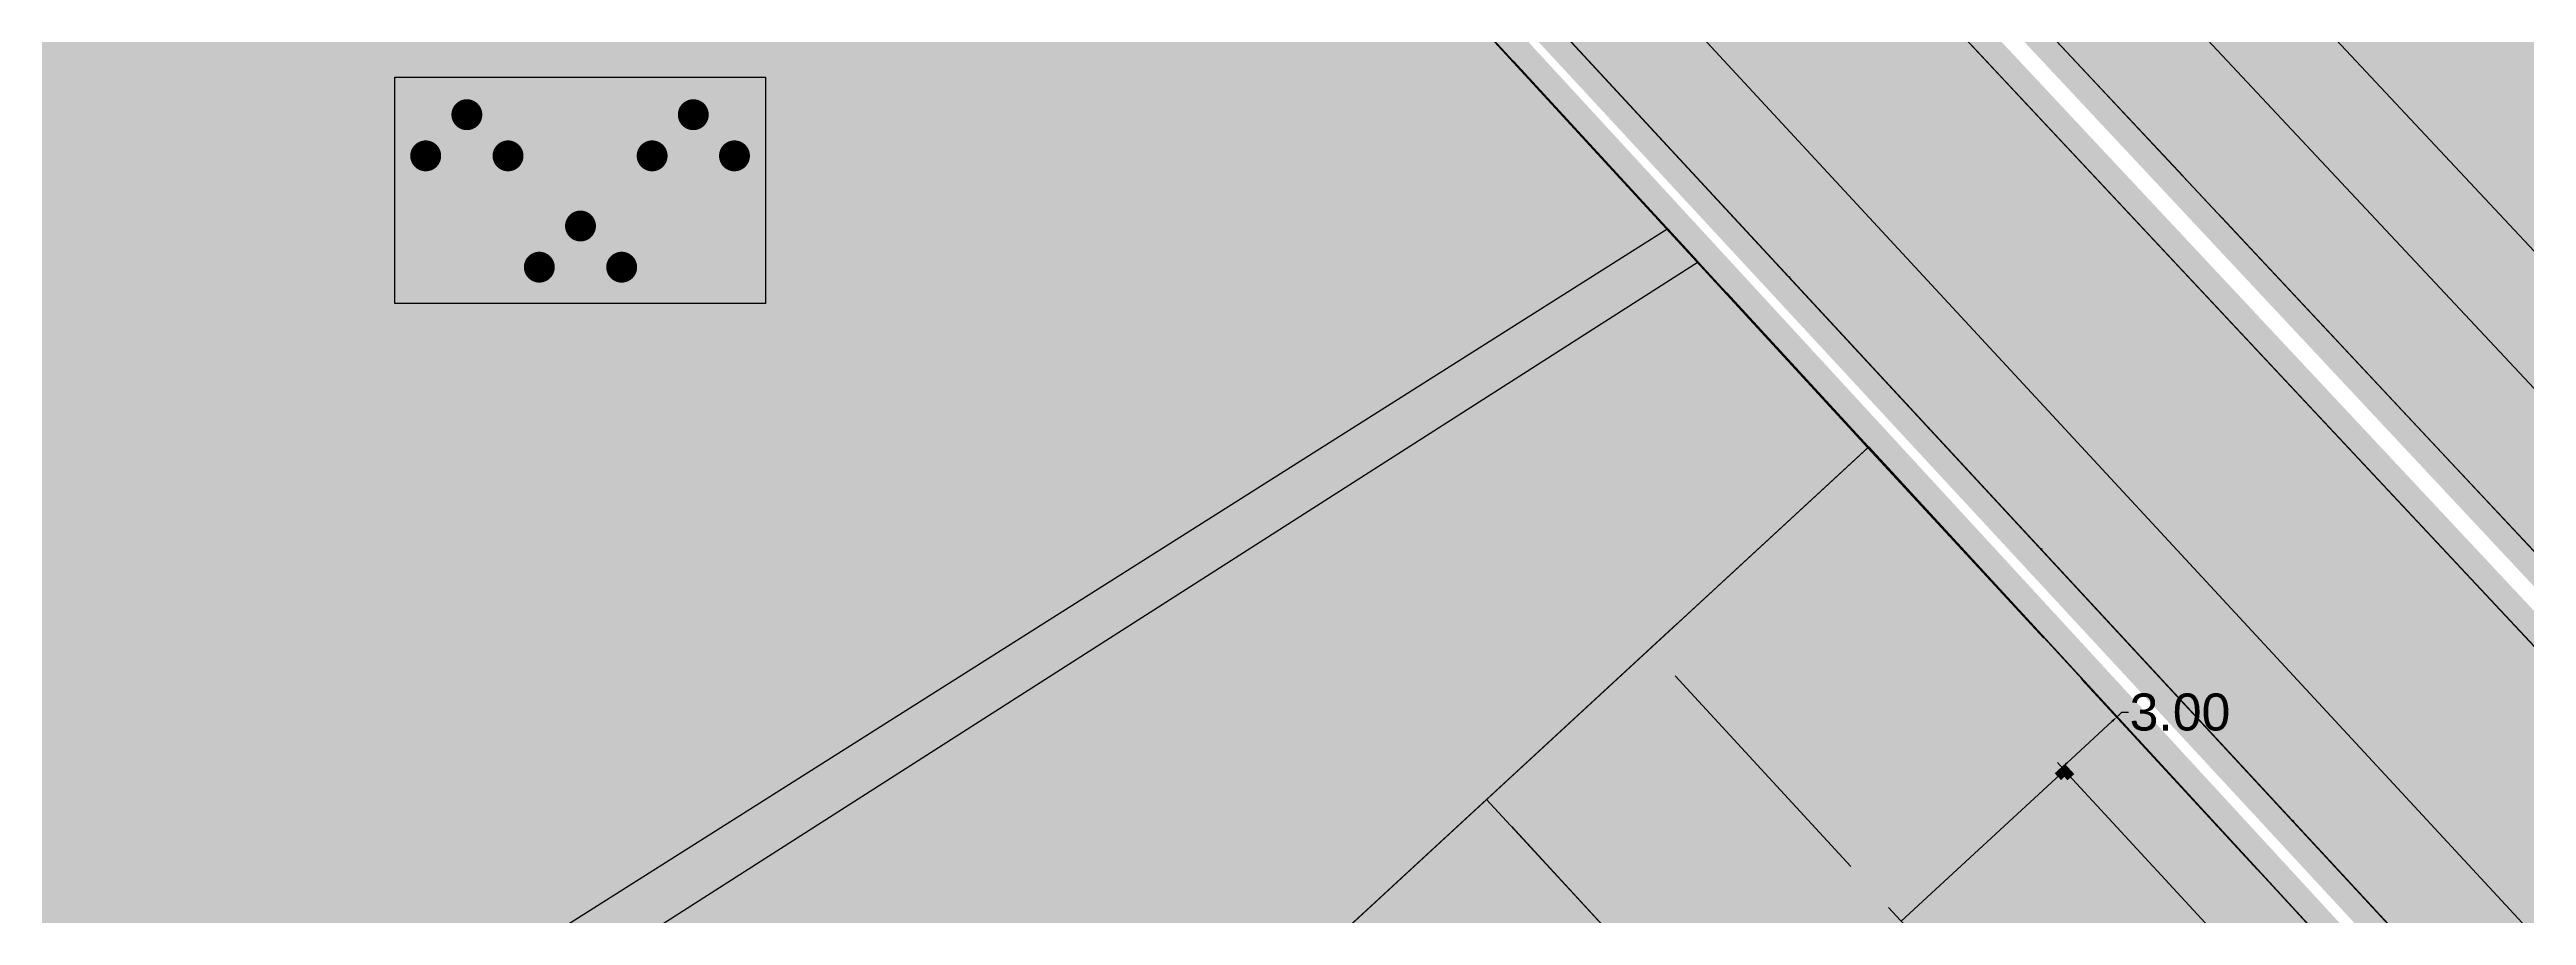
# Model space of a CAD drawing. Header units: metres. Extents: x 362096 to 727297, y 5619965 to 11243182.
# Drawn here: x 363450.4 to 363517.2, y 5621536.1 to 5621559.5 of the extents above; entities that cross this region are included whole.
import ezdxf

# ---------------------------------------------------------------- set-up
doc = ezdxf.new("R2010")
doc.units = ezdxf.units.M
doc.header["$MEASUREMENT"] = 0
doc.linetypes.add('BAUGRENZE2', pattern=[10.25, 3.5, -1, 3.5, -1, 0.25, -1])
doc.linetypes.add('GELTUNGSBEREICH', pattern=[8.5, 7, -1.5])
doc.layers.get('0').update_dxf_attribs({"color": 252})
for name, color, linetype in [('ALLGEMEINE-WOHNGEBIETE_FA', 11, 'Continuous'), ('BAUGRENZE_FA', 150, 'Continuous'), ('BAUGRENZE_GL', 7, 'Continuous'), ('GRÜNFLÄCHE_B', 7, 'Continuous'), ('GRÜNFLÄCHE_ÖFFENTLICH_FA', 81, 'Continuous'), ('MAJOR ROAD', 255, 'Continuous'), ('MULTI STOREY BUILDING', 255, 'Continuous'), ('PLOT BOUNDARIES', 80, 'GELTUNGSBEREICH'), ('PZV_BLOCKHINTERGRUND', 254, 'Continuous'), ('RESIDENTIAL ROAD', 250, 'Continuous'), ('ROW HOUSES', 255, 'Continuous'), ('SEMI-DETACHED HOUSE', 255, 'Continuous'), ('STRASSENBEGRENZUNG_FA', 72, 'Continuous'), ('STRASSENBEGRENZUNG_GL', 7, 'Continuous'), ('STRASSENVERKEHRSFLÄCHE_FA', 40, 'Continuous'), ('UMGR_ALLGEMEINE-WOHNGEBIETE', 7, 'Continuous'), ('UMGR_GRÜNFLÄCHE_ÖFFENTLICH', 7, 'Continuous'), ('UMGR_STRASSENVERKEHRSFLÄCHE', 7, 'Continuous'), ('WALKWAY', 255, 'Continuous')]:
    doc.layers.add(name, color=color, linetype=linetype)
doc.layers.get('0').off()
doc.layers.get('0').freeze()
doc.styles.get("Standard").update_dxf_attribs({"font": 'arial.ttf', "height": 1})
doc.dimstyles.get("Standard").update_dxf_attribs({"dimtxt": 0.18, "dimasz": 0.18, "dimexe": 0.18, "dimexo": 0.0625, "dimgap": 0.09, "dimtad": 0, "dimtih": 1, "dimtoh": 1, "dimdec": 4, "dimzin": 0, "dimdsep": 46, "dimtxsty": 'Standard', "dimcen": 0.09, "dimadec": 0, "dimazin": 0, "dimtfac": 1, "dimtdec": 4, "dimtofl": 0, "dimtmove": 0, "dimatfit": 3, "dimfxl": 1, "dimtolj": 1, "dimtzin": 0, "dimarcsym": 0})

# ---------------------------------------------------------------- blocks, each defined once
blk = doc.blocks.new('PZV09C')
at = {"layer": 'PZV_BLOCKHINTERGRUND'}
blk.add_hatch(color=256, dxfattribs=at).paths.add_polyline_path([(-5.001, 3.056), (4.999, 3.056), (4.999, -3.056), (-5.001, -3.056)])
at = {"color": 0}
blk.add_lwpolyline([(-5.001, 3.056), (4.999, 3.056), (4.999, -3.056), (-5.001, -3.056)], close=True, dxfattribs=at)
at = {"color": 0, "const_width": 0.417}
for points in [[(-3.265, 2.043, 1), (-2.848, 2.043, 1)], [(2.846, 2.043, 1), (3.263, 2.043, 1)], [(-4.376, 0.932, 1), (-3.959, 0.932, 1)], [(-2.154, 0.932, 1), (-1.737, 0.932, 1)], [(1.735, 0.932, 1), (2.152, 0.932, 1)], [(3.957, 0.932, 1), (4.374, 0.932, 1)], [(-0.198, -0.961, 1), (0.218, -0.961, 1)], [(-1.309, -2.072, 1), (-0.893, -2.072, 1)], [(0.913, -2.072, 1), (1.33, -2.072, 1)]]:
    blk.add_lwpolyline(points, format="xyb", close=True, dxfattribs=at)
for points in [[(-3.227, 2.1), (-3.227, 2.1), (-3.227, 2.1), (-3.227, 2.1)], [(-3.227, 2.1), (-3.227, 2.1), (-3.227, 2.1), (-3.227, 2.1)], [(-3.227, 2.1), (-3.227, 2.1), (-3.227, 2.1), (-3.227, 2.1), (-3.227, 2.1)], [(-3.227, 2.1), (-3.227, 2.1)], [(-3.227, 2.1), (-3.227, 2.1)], [(-3.227, 2.1), (-3.227, 2.1)], [(-3.227, 2.1), (-3.227, 2.1)], [(-3.227, 2.1), (-3.227, 2.1), (-3.227, 2.1), (-3.227, 2.1), (-3.227, 2.1), (-3.227, 2.1), (-3.227, 2.1), (-3.227, 2.1), (-3.227, 2.1), (-3.227, 2.1), (-3.227, 2.1), (-3.227, 2.1), (-3.227, 2.1), (-3.227, 2.1), (-3.227, 2.1), (-3.227, 2.1), (-3.227, 2.1), (-3.227, 2.1), (-3.227, 2.1), (-3.227, 2.1), (-3.227, 2.1), (-3.227, 2.1), (-3.227, 2.1), (-3.227, 2.1), (-3.227, 2.1), (-3.227, 2.1), (-3.227, 2.1), (-3.227, 2.1), (-3.227, 2.1), (-3.227, 2.1), (-3.227, 2.1), (-3.227, 2.1), (-3.227, 2.1), (-3.227, 2.1), (-3.227, 2.1), (-3.227, 2.1), (-3.227, 2.1), (-3.227, 2.1), (-3.227, 2.1), (-3.227, 2.1), (-3.227, 2.1)], [(-3.227, 2.1), (-3.227, 2.1)], [(-3.227, 2.1), (-3.227, 2.1), (-3.227, 2.1)], [(-3.227, 2.1), (-3.227, 2.1)], [(-3.227, 2.1), (-3.227, 2.1), (-3.227, 2.1), (-3.227, 2.1), (-3.227, 2.1)], [(-3.227, 2.1), (-3.227, 2.1), (-3.227, 2.1), (-3.227, 2.1)]]:
    blk.add_lwpolyline(points)
at = {"color": 0}
for centre in [(-3.056, 2.043), (3.055, 2.043), (-4.168, 0.932), (-1.945, 0.932), (1.944, 0.932), (4.166, 0.932), (0.01, -0.961), (-1.101, -2.072), (1.121, -2.072)]:
    blk.add_circle(centre, 0.208, dxfattribs=at)
blk.add_circle((-3.227, 2.1), 0.0000000663)
blk.add_arc((-3.227, 2.1), 0.0000000324, 40.56368, 315.69043)
blk = doc.blocks.new('*D107')
at = {"layer": 'Defpoints', "color": 0, "transparency": 16777216}
for p in [(363495.782, 5621573.476), (363523.239, 5621547.846), (363521.391, 5621546.115)]:
    blk.add_point(p, dxfattribs=at)
at = {"layer": 'RESIDENTIAL ROAD', "color": 0, "lineweight": -2, "transparency": 16777216}
for p, q in [((363495.827, 5621573.519), (363497.762, 5621575.329)), ((363497.753, 5621575.075), (363509.872, 5621562.127)), ((363523.116, 5621547.977), (363510.997, 5621560.925)), ((363521.436, 5621546.158), (363523.371, 5621547.969))]:
    blk.add_line(p, q, dxfattribs=at)
at = {"layer": 'RESIDENTIAL ROAD', "color": 0, "transparency": 16777216}
for points in [[(363497.775, 5621575.095), (363497.731, 5621575.054), (363497.63, 5621575.206)], [(363523.138, 5621547.998), (363523.094, 5621547.957), (363523.239, 5621547.846)]]:
    blk.add_solid(points, dxfattribs=at)
at = {"layer": 'RESIDENTIAL ROAD', "color": 0, "transparency": 16777216, "insert": (363510.435, 5621561.526), "char_height": 1, "attachment_point": 5}
blk.add_mtext('\\A1;37.00', dxfattribs=at)
blk = doc.blocks.new('*D156')
at = {"layer": 'Defpoints', "color": 0, "transparency": 16777216}
for p in [(363506.175, 5621541.49), (363506.246, 5621541.413), (363504.761, 5621540.044)]:
    blk.add_point(p, dxfattribs=at)
at = {"layer": 'RESIDENTIAL ROAD', "color": 0, "lineweight": -2, "transparency": 16777216}
for p, q in [((363504.822, 5621540.243), (363506.043, 5621541.368)), ((363506.203, 5621541.459), (363506.053, 5621541.622)), ((363506.175, 5621541.49), (363506.307, 5621541.612)), ((363506.307, 5621541.612), (363506.487, 5621541.612)), ((363504.718, 5621540.09), (363504.568, 5621540.253))]:
    blk.add_line(p, q, dxfattribs=at)
at = {"layer": 'RESIDENTIAL ROAD', "color": 0, "transparency": 16777216}
for points in [[(363506.022, 5621541.39), (363506.063, 5621541.346), (363506.175, 5621541.49)], [(363504.802, 5621540.265), (363504.843, 5621540.221), (363504.69, 5621540.121)]]:
    blk.add_solid(points, dxfattribs=at)
at = {"layer": 'RESIDENTIAL ROAD', "color": 0, "transparency": 16777216, "insert": (363507.874, 5621541.612), "char_height": 1, "attachment_point": 5}
blk.add_mtext('\\A1;3.00', dxfattribs=at)
blk = doc.blocks.new('*D159')
at = {"layer": 'Defpoints', "color": 0, "transparency": 16777216}
for p in [(363474.417, 5621578.093), (363635.863, 5621407.703), (363633.898, 5621405.883)]:
    blk.add_point(p, dxfattribs=at)
at = {"layer": 'RESIDENTIAL ROAD', "color": 0, "lineweight": -2, "transparency": 16777216}
for p, q in [((363474.463, 5621578.136), (363476.514, 5621580.035)), ((363476.504, 5621579.781), (363555.566, 5621494.409)), ((363635.74, 5621407.835), (363556.679, 5621493.207)), ((363633.943, 5621405.925), (363635.995, 5621407.825))]:
    blk.add_line(p, q, dxfattribs=at)
at = {"layer": 'RESIDENTIAL ROAD', "color": 0, "transparency": 16777216}
for points in [[(363476.526, 5621579.801), (363476.482, 5621579.761), (363476.382, 5621579.913)], [(363635.762, 5621407.855), (363635.718, 5621407.815), (363635.863, 5621407.703)]]:
    blk.add_solid(points, dxfattribs=at)
at = {"layer": 'RESIDENTIAL ROAD', "color": 0, "transparency": 16777216, "insert": (363556.122, 5621493.808), "char_height": 1, "attachment_point": 5}
blk.add_mtext('\\A1;234.7134', dxfattribs=at)

msp = doc.modelspace()

# ---------------------------------------------------------------- hatches: boundary and pattern name
at = {"layer": 'ALLGEMEINE-WOHNGEBIETE_FA'}
msp.add_hatch(color=256, dxfattribs=at).paths.add_polyline_path([(363485.75577, 5621579.7974), (363520.60237, 5621542.56751), (363574.23388, 5621592.76578)], flags=0)
h = msp.add_hatch(color=256, dxfattribs=at)
edge = h.paths.add_edge_path(flags=0)
edge.add_line((363456.96923, 5621509.5603), (363473.91831, 5621491.1946))
edge.add_line((363473.91831, 5621491.1946), (363513.89737, 5621528.08992))
edge.add_arc((363510.50639, 5621531.76432), 5, 312.7028684, 355.5835754)
edge.add_line((363515.49154, 5621531.3793), (363499.47371, 5621548.77108))
edge.add_line((363499.47371, 5621548.77108), (363456.96923, 5621509.5603))
at = {"layer": 'GRÜNFLÄCHE_ÖFFENTLICH_FA'}
msp.add_hatch(color=256, dxfattribs=at).paths.add_polyline_path([(363442.4284, 5621574.24628), (363447.87838, 5621540.44279), (363451.43774, 5621527.71246), (363451.84165, 5621526.26786), (363456.96923, 5621509.5603), (363499.45289, 5621548.75187), (363472.61099, 5621577.93797)], flags=0)
at = {"layer": 'STRASSENVERKEHRSFLÄCHE_FA'}
h = msp.add_hatch(color=256, dxfattribs=at)
edge = h.paths.add_edge_path(flags=0)
edge.add_arc((3772547.28605, 1962811.21575), 5000669.47268, 132.97489330745, 132.97655243753, ccw=False)
edge.add_arc((363698.41572, 5621567.09175), 4.99993, 312.9748933, 401.654494)
edge.add_line((363702.1515, 5621570.41489), (363678.45159, 5621597.05765))
edge.add_line((363678.45159, 5621597.05765), (363669.94471, 5621595.69642))
edge.add_line((363669.94471, 5621595.69642), (363691.72244, 5621570.90336))
edge.add_arc((363687.96586, 5621567.60366), 5, -47.0242771, 41.2954305, ccw=False)
edge.add_line((363691.3743, 5621563.94544), (363591.83499, 5621471.20235))
edge.add_arc((363588.42654, 5621474.86056), 5, 223.1061452, 312.9757229, ccw=False)
edge.add_line((363584.7761, 5621471.4438), (363483.64342, 5621579.49331))
edge.add_line((363483.64342, 5621579.49331), (363474.41697, 5621578.09305))
edge.add_line((363474.41697, 5621578.09305), (363633.89754, 5621405.88292))
edge.add_line((363633.89754, 5621405.88292), (363636.58196, 5621407.61934))
edge.add_line((363636.58196, 5621407.61934), (363639.71528, 5621410.55208))
edge.add_line((363639.71528, 5621410.55208), (363595.63593, 5621457.64617))
edge.add_arc((363599.28651, 5621461.06289), 5.00007, 132.9765524, 223.1047861, ccw=False)

# ---------------------------------------------------------------- linework, layer by layer
at = {"layer": 'BAUGRENZE_FA', "const_width": 0.8}
for points in [[(363503.06535, 5621579.55954), (363496.52405, 5621573.45103), (363521.41557, 5621546.85709), (363553.52943, 5621576.84623), (363547.42092, 5621583.38752), (363521.84087, 5621559.4999)], [(363512.15253, 5621531.2513), (363504.73044, 5621539.30208), (363465.79994, 5621503.41171), (363473.22203, 5621495.36093)]]:
    msp.add_lwpolyline(points, close=True, dxfattribs=at)
at = {"layer": 'BAUGRENZE_GL', "linetype": 'BAUGRENZE2', "const_width": 0.25, "flags": 128}
for points in [[(363503.0903, 5621580.30116), (363495.78158, 5621573.476), (363521.39062, 5621546.11547), (363554.27146, 5621576.82084), (363547.44631, 5621584.12955), (363521.86582, 5621560.24151), (363503.0903, 5621580.30116)], [(363512.89438, 5621531.22115), (363504.76059, 5621540.04393), (363465.05809, 5621503.44185), (363473.19189, 5621494.61908), (363512.89438, 5621531.22115)]]:
    msp.add_lwpolyline(points, dxfattribs=at)
at = {"layer": 'BAUGRENZE_GL', "const_width": 0.25}
msp.add_lwpolyline([(363504.93004, 5621539.86012), (363504.76059, 5621540.04393), (363504.57678, 5621539.87448)], dxfattribs=at)
at = {"layer": 'MAJOR ROAD'}
for p, q in [((363483.64342, 5621579.49331), (363533.63999, 5621526.07729)), ((363474.35807, 5621578.15664), (363633.89754, 5621405.88292))]:
    msp.add_line(p, q, dxfattribs=at)
at = {"layer": 'MULTI STOREY BUILDING'}
msp.add_line((363495.78158, 5621573.476), (363521.39062, 5621546.11547), dxfattribs=at)
at = {"layer": 'PLOT BOUNDARIES'}
for p, q in [((363485.75577, 5621579.7974), (363537.51416, 5621524.49906)), ((363472.61099, 5621577.93797), (363515.49154, 5621531.3793)), ((363489.15965, 5621539.26245), (363499.45289, 5621548.75188)), ((363499.45289, 5621548.75188), (363515.49107, 5621531.37321)), ((363499.46618, 5621548.77925), (363515.49123, 5621531.37527))]:
    msp.add_line(p, q, dxfattribs=at)
for points in [[(363489.15965, 5621539.26245), (363506.10505, 5621520.88167), (363510.51644, 5621524.94856), (363493.57104, 5621543.32935)], [(363484.74826, 5621535.19555), (363501.69366, 5621516.81477), (363506.10505, 5621520.88167), (363489.15965, 5621539.26245)]]:
    msp.add_lwpolyline(points, close=True, dxfattribs=at)
at = {"layer": 'RESIDENTIAL ROAD'}
for points in [[(363595.63593, 5621457.64617), (363639.71528, 5621410.55208), (363636.58196, 5621407.61934), (363633.89754, 5621405.88292), (363474.41697, 5621578.09305), (363483.64342, 5621579.49331), (363584.7761, 5621471.4438, 0.41354701), (363591.83499, 5621471.20235), (363691.3743, 5621563.94544, 0.40564984), (363691.72244, 5621570.90336), (363669.94471, 5621595.69642), (363678.45159, 5621597.05765), (363702.1515, 5621570.41489, -0.40747974), (363701.82406, 5621563.43354, 0.00000724), (363595.87797, 5621464.72111, 0.41486924), (363595.63593, 5621457.64617, 7.77455809)], [(363474.35807, 5621578.15664), (363483.64342, 5621579.49331), (363584.7761, 5621471.4438, 0.41354701), (363591.83499, 5621471.20235), (363691.3743, 5621563.94544, 0.40564984), (363691.72244, 5621570.90336), (363669.94471, 5621595.69642)], [(363472.61099, 5621577.93797), (363474.35807, 5621578.15664), (363514.17491, 5621535.16167, -0.20931441), (363515.49107, 5621531.37321), (363472.61099, 5621577.93797)]]:
    msp.add_lwpolyline(points, format="xyb", dxfattribs=at)
msp.add_lwpolyline([(363483.64342, 5621579.49331), (363533.63999, 5621526.07729, 0.21921663), (363537.51416, 5621524.49906), (363485.75577, 5621579.7974)], format="xyb", close=True, dxfattribs=at)
at = {"layer": 'ROW HOUSES'}
msp.add_lwpolyline([(363500.3492, 5621535.97703), (363508.48299, 5621527.15426), (363512.89438, 5621531.22115), (363504.76059, 5621540.04393)], close=True, dxfattribs=at)
at = {"layer": 'SEMI-DETACHED HOUSE'}
for p, q in [((363497.33408, 5621553.34672), (363497.35026, 5621553.37005)), ((363504.12861, 5621546.00985), (363504.14213, 5621546.02934)), ((363504.14213, 5621546.02934), (363504.13184, 5621546.01449)), ((363510.92315, 5621538.67298), (363510.934, 5621538.68863)), ((363510.934, 5621538.68863), (363510.92577, 5621538.67675))]:
    msp.add_line(p, q, dxfattribs=at)
at = {"layer": 'STRASSENBEGRENZUNG_FA', "const_width": 0.5}
for points in [[(363484.45958, 5621579.20668), (363533.93203, 5621526.35063, 0.16504796), (363536.5387, 5621524.95589), (363485.60629, 5621579.37175)], [(363473.43142, 5621577.63754), (363515.05727, 5621532.43478, 0.15133136), (363513.88143, 5621534.88988), (363474.20407, 5621577.73424)]]:
    msp.add_lwpolyline(points, format="xyb", close=True, dxfattribs=at)
at = {"layer": 'STRASSENBEGRENZUNG_GL', "const_width": 0.3}
msp.add_lwpolyline([(363483.64342, 5621579.49331), (363533.63999, 5621526.07729, 0.21921663), (363537.51416, 5621524.49906), (363485.75577, 5621579.7974)], format="xyb", close=True, dxfattribs=at)
msp.add_lwpolyline([(363472.61099, 5621577.93797), (363515.49107, 5621531.37321, 0.20931441), (363514.17491, 5621535.16167), (363474.35807, 5621578.15664), (363472.61099, 5621577.93797)], format="xyb", dxfattribs=at)
at = {"layer": 'UMGR_ALLGEMEINE-WOHNGEBIETE'}
msp.add_lwpolyline([(363485.75577, 5621579.7974), (363520.60237, 5621542.56751), (363574.23388, 5621592.76578)], close=True, dxfattribs=at)
msp.add_lwpolyline([(363456.96923, 5621509.5603), (363473.91831, 5621491.1946), (363513.89737, 5621528.08992, 0.18931671), (363515.49154, 5621531.3793), (363499.47371, 5621548.77108)], format="xyb", close=True, dxfattribs=at)
at = {"layer": 'UMGR_GRÜNFLÄCHE_ÖFFENTLICH'}
msp.add_lwpolyline([(363442.4284, 5621574.24628), (363447.87838, 5621540.44279), (363451.43774, 5621527.71246), (363451.84165, 5621526.26786), (363456.96923, 5621509.5603), (363499.45289, 5621548.75187), (363472.61099, 5621577.93797)], close=True, dxfattribs=at)
at = {"layer": 'UMGR_STRASSENVERKEHRSFLÄCHE'}
msp.add_lwpolyline([(363595.87797, 5621464.72111, -0.00000724), (363701.82406, 5621563.43354, 0.40747974), (363702.1515, 5621570.41489), (363678.45159, 5621597.05765), (363669.94471, 5621595.69642), (363691.72244, 5621570.90336, -0.40564984), (363691.3743, 5621563.94544), (363591.83499, 5621471.20235, -0.41354701), (363584.7761, 5621471.4438), (363483.64342, 5621579.49331), (363474.41697, 5621578.09305), (363633.89754, 5621405.88292), (363636.58196, 5621407.61934), (363639.71528, 5621410.55208), (363595.63593, 5621457.64617, -0.41486924)], format="xyb", close=True, dxfattribs=at)
at = {"layer": 'WALKWAY'}
for p, q in [((363494.05127, 5621554.65864), (363451.43774, 5621527.71246)), ((363494.87217, 5621553.76731), (363494.05127, 5621554.65864)), ((363451.84165, 5621526.26786), (363494.87217, 5621553.76731))]:
    msp.add_line(p, q, dxfattribs=at)

# ---------------------------------------------------------------- block references
at = {"layer": 'GRÜNFLÄCHE_B'}
msp.add_blockref('PZV09C', (363464.69713, 5621555.69504), dxfattribs=at)

# ---------------------------------------------------------------- dimensions: what is measured, and where the dimension line sits
at = {"layer": 'RESIDENTIAL ROAD'}
dim = msp.add_aligned_dim(p1=(363474.41697, 5621578.09305), p2=(363633.89754, 5621405.88292), distance=2.67845, dimstyle='Standard', dxfattribs=at)
dim.commit()
dim.dimension.update_dxf_attribs({"geometry": '*D159', "text_midpoint": (363556.12244, 5621493.80791)})
for p1, p2, distance, text, picture, middle in [((363495.78158, 5621573.476), (363521.39062, 5621546.11547), 2.5322, '37.00', '*D107', (363510.43483, 5621561.52612)), ((363504.76059, 5621540.04393), (363506.24568, 5621541.41305), 0.10423, '3.00', '*D156', (363507.8741, 5621541.61169))]:
    dim = msp.add_aligned_dim(p1=p1, p2=p2, distance=distance, text=text, dimstyle='Standard', dxfattribs=at)
    dim.commit()
    dim.dimension.update_dxf_attribs({"geometry": picture, "text_midpoint": middle})

doc.saveas('drawing.dxf')
